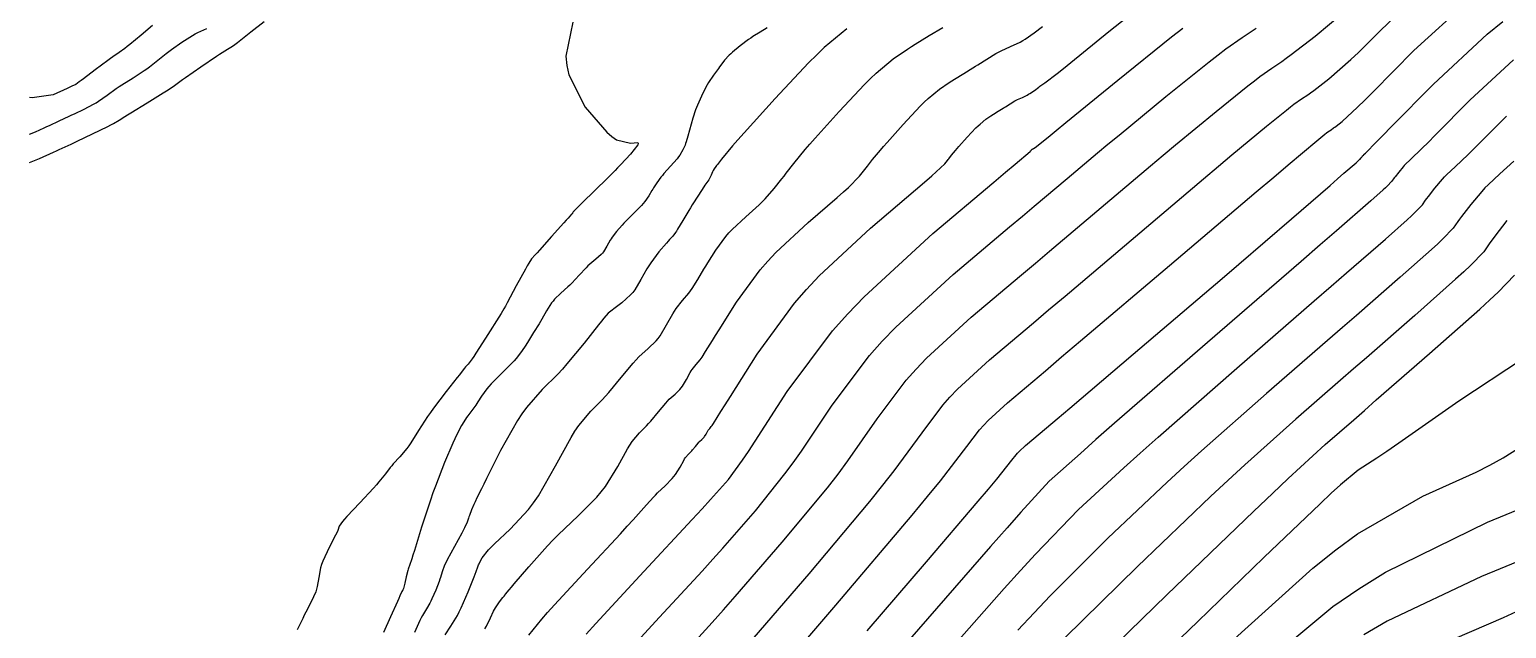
# Model space of a CAD drawing. Header units: metres. Extents: x 837117 to 838479, y 1189012 to 1191015.
# Drawn here: x 837476.5 to 837569.8, y 1190289.8 to 1190327.7 of the extents above; entities that cross this region are included whole.
import ezdxf

# ---------------------------------------------------------------- set-up
doc = ezdxf.new("R2010")
doc.units = ezdxf.units.M
doc.header["$LTSCALE"] = 0.3
doc.layers.add('COTAS 10', color=1, linetype='Continuous')
doc.layers.add('COTAS INT', color=252, linetype='Continuous')

msp = doc.modelspace()

# ---------------------------------------------------------------- linework, layer by layer
at = {"layer": 'COTAS 10'}
for points in [[(837484.286, 1190327.921), (837483.566, 1190327.32), (837482.842, 1190326.72), (837482.681, 1190326.592), (837482.538, 1190326.48), (837482.165, 1190326.213), (837481.776, 1190325.949), (837481.623, 1190325.839), (837481.45, 1190325.712), (837480.661, 1190325.121), (837479.914, 1190324.557), (837479.768, 1190324.448), (837479.648, 1190324.359), (837479.433, 1190324.205), (837479.188, 1190324.09), (837479.049, 1190324.025), (837478.88, 1190323.946), (837478.013, 1190323.539), (837476.689, 1190323.358), (837476.514, 1190323.382)], [(837528.136, 1190327.726), (837526.704, 1190326.532), (837526.228, 1190326.081), (837525.719, 1190325.577), (837523.595, 1190323.319), (837521.648, 1190321.151), (837521.25, 1190320.702), (837520.914, 1190320.32), (837520.209, 1190319.49), (837519.954, 1190319.153), (837519.901, 1190319.081), (837519.856, 1190319.019), (837519.757, 1190318.874), (837519.696, 1190318.76), (837519.675, 1190318.718), (837519.652, 1190318.67), (837519.554, 1190318.46), (837519.456, 1190318.255), (837519.433, 1190318.211), (837519.411, 1190318.173), (837519.347, 1190318.08), (837519.225, 1190317.913), (837519.167, 1190317.828), (837519.099, 1190317.725), (837518.765, 1190317.215), (837518.368, 1190316.588), (837518.259, 1190316.413), (837518.151, 1190316.237), (837517.768, 1190315.594), (837517.442, 1190315.05), (837517.369, 1190314.937), (837517.305, 1190314.839), (837517.138, 1190314.622), (837516.934, 1190314.399), (837516.846, 1190314.299), (837516.745, 1190314.181), (837516.266, 1190313.616), (837515.745, 1190312.937), (837515.618, 1190312.747), (837515.497, 1190312.557), (837515.122, 1190311.865), (837514.738, 1190311.216), (837514.612, 1190311.054), (837514.478, 1190310.898), (837513.922, 1190310.398), (837513.417, 1190310.023), (837513.314, 1190309.947), (837513.228, 1190309.883), (837513.05, 1190309.75), (837512.774, 1190309.426), (837512.626, 1190309.242), (837512.446, 1190309.016), (837511.537, 1190307.858), (837510.453, 1190306.538), (837510.163, 1190306.211), (837509.877, 1190305.9), (837508.884, 1190304.916), (837507.896, 1190303.791), (837507.615, 1190303.393), (837507.329, 1190302.956), (837506.267, 1190301.062), (837505.376, 1190299.299), (837505.198, 1190298.945), (837505.049, 1190298.65), (837504.76, 1190298.066), (837504.652, 1190297.825), (837504.618, 1190297.745), (837504.581, 1190297.66), (837504.433, 1190297.307), (837504.29, 1190296.951), (837504.257, 1190296.865), (837504.227, 1190296.784), (837504.143, 1190296.536), (837503.981, 1190296.171), (837503.903, 1190296.017), (837503.809, 1190295.84), (837503.35, 1190295.006), (837502.892, 1190294.16), (837502.8, 1190293.974), (837502.722, 1190293.809), (837502.565, 1190293.391), (837502.468, 1190293.044), (837502.428, 1190292.924), (837502.382, 1190292.794), (837502.17, 1190292.241), (837501.928, 1190291.683), (837501.864, 1190291.55), (837501.801, 1190291.426), (837501.581, 1190291.059), (837501.335, 1190290.642), (837501.255, 1190290.487), (837501.17, 1190290.316), (837500.82, 1190289.554)], [(837513.931, 1190287.958), (837516.309, 1190290.529), (837518.995, 1190293.446), (837519.666, 1190294.188), (837520.306, 1190294.902), (837522.356, 1190297.245), (837524.222, 1190299.583), (837524.746, 1190300.294), (837525.274, 1190301.033), (837527.205, 1190303.933), (837529.566, 1190307.075), (837530.363, 1190307.967), (837531.223, 1190308.868), (837534.85, 1190312.201), (837538.406, 1190315.196), (837539.222, 1190315.885), (837539.965, 1190316.512), (837542.039, 1190318.268), (837543.967, 1190319.885), (837544.618, 1190320.425), (837545.32, 1190321.005), (837548.279, 1190323.432), (837551.021, 1190325.642), (837551.586, 1190326.085), (837552.067, 1190326.455), (837553.102, 1190327.181), (837553.974, 1190327.759)], [(837570.23, 1190325.768), (837567.484, 1190323.219), (837565.29, 1190320.991), (837564.845, 1190320.543), (837564.471, 1190320.169), (837563.709, 1190319.431), (837563.415, 1190319.156), (837563.336, 1190319.074), (837563.258, 1190318.99), (837562.984, 1190318.664), (837562.754, 1190318.363), (837562.703, 1190318.295), (837562.657, 1190318.234), (837562.538, 1190318.065), (837562.285, 1190317.8), (837562.155, 1190317.678), (837561.999, 1190317.535), (837561.216, 1190316.841), (837559.056, 1190314.961), (837558.032, 1190314.071), (837556.822, 1190313.02), (837550.91, 1190307.889), (837545.045, 1190302.785), (837543.865, 1190301.752), (837542.877, 1190300.884), (837540.91, 1190299.121), (837539.124, 1190297.169), (837538.25, 1190296.182), (837537.212, 1190295), (837532.092, 1190289.121)], [(837570.811, 1190306.834), (837566.778, 1190304.183), (837562.983, 1190301.522), (837562.23, 1190301.003), (837561.606, 1190300.578), (837560.429, 1190299.828), (837559.311, 1190298.898), (837558.726, 1190298.36), (837558.02, 1190297.7), (837554.474, 1190294.301), (837550.307, 1190290.267), (837549.211, 1190289.206)]]:
    msp.add_lwpolyline(points, dxfattribs=at)
at = {"layer": 'COTAS INT'}
for points in [[(837508.037, 1190289.385), (837508.865, 1190290.397), (837509.236, 1190290.819), (837509.67, 1190291.304), (837511.75, 1190293.565), (837513.831, 1190295.808), (837514.265, 1190296.28), (837514.638, 1190296.688), (837515.472, 1190297.622), (837515.916, 1190298.12), (837516.043, 1190298.253), (837516.172, 1190298.384), (837516.654, 1190298.838), (837517.099, 1190299.287), (837517.205, 1190299.414), (837517.304, 1190299.543), (837517.599, 1190300.021), (837517.829, 1190300.441), (837517.887, 1190300.534), (837517.942, 1190300.616), (837518.122, 1190300.831), (837518.29, 1190300.997), (837518.338, 1190301.05), (837518.387, 1190301.105), (837518.57, 1190301.328), (837518.746, 1190301.54), (837518.79, 1190301.589), (837518.832, 1190301.633), (837518.969, 1190301.757), (837519.086, 1190301.868), (837519.116, 1190301.905), (837519.145, 1190301.944), (837519.241, 1190302.105), (837519.33, 1190302.269), (837519.356, 1190302.309), (837519.381, 1190302.346), (837519.475, 1190302.465), (837519.568, 1190302.575), (837519.592, 1190302.608), (837519.617, 1190302.642), (837519.7, 1190302.774), (837520.174, 1190303.53), (837520.444, 1190303.958), (837520.774, 1190304.48), (837522.467, 1190307.153), (837524.833, 1190310.378), (837525.587, 1190311.248), (837526.383, 1190312.108), (837529.617, 1190315.13), (837532.476, 1190317.55), (837533.036, 1190318.03), (837533.496, 1190318.428), (837534.319, 1190319.179), (837534.487, 1190319.393), (837534.533, 1190319.453), (837534.579, 1190319.512), (837534.743, 1190319.726), (837534.994, 1190320.031), (837535.095, 1190320.147), (837535.209, 1190320.278), (837535.732, 1190320.864), (837536.284, 1190321.451), (837536.417, 1190321.582), (837536.541, 1190321.699), (837536.913, 1190322.01), (837537.225, 1190322.223), (837537.395, 1190322.333), (837537.696, 1190322.517), (837537.993, 1190322.696), (837538.074, 1190322.746), (837538.155, 1190322.797), (837538.444, 1190322.983), (837538.738, 1190323.16), (837538.821, 1190323.205), (837538.905, 1190323.248), (837539.217, 1190323.387), (837539.527, 1190323.533), (837539.61, 1190323.579), (837539.692, 1190323.629), (837539.977, 1190323.83), (837540.248, 1190324.035), (837540.32, 1190324.087), (837540.392, 1190324.138), (837540.642, 1190324.302), (837541.409, 1190324.891), (837541.806, 1190325.209), (837542.284, 1190325.593), (837544.679, 1190327.54), (837547.173, 1190329.533)], [(837522.653, 1190285.709), (837527.441, 1190291.298), (837532.255, 1190296.981), (837533.23, 1190298.154), (837534.05, 1190299.153), (837535.716, 1190301.317), (837536.506, 1190302.369), (837536.774, 1190302.667), (837537.061, 1190302.969), (837538.276, 1190304.085), (837540.667, 1190306.108), (837541.697, 1190306.981), (837542.886, 1190307.991), (837548.511, 1190312.768), (837553.992, 1190317.421), (837555.091, 1190318.352), (837556.008, 1190319.129), (837557.808, 1190320.642), (837558.321, 1190321.055), (837558.427, 1190321.138), (837558.517, 1190321.207), (837558.71, 1190321.343), (837558.873, 1190321.451), (837558.944, 1190321.503), (837559.026, 1190321.564), (837559.413, 1190321.864), (837560.386, 1190322.77), (837560.837, 1190323.214), (837561.367, 1190323.741), (837563.936, 1190326.34), (837567.319, 1190329.417)], [(837476.514, 1190319.274), (837477.138, 1190319.528), (837478.035, 1190319.928), (837478.224, 1190320.012), (837478.386, 1190320.085), (837478.757, 1190320.254), (837479.146, 1190320.438), (837479.32, 1190320.521), (837479.523, 1190320.618), (837480.496, 1190321.083), (837481.459, 1190321.552), (837481.656, 1190321.651), (837481.823, 1190321.738), (837482.172, 1190321.939), (837482.535, 1190322.179), (837482.71, 1190322.289), (837482.918, 1190322.419), (837483.939, 1190323.048), (837484.954, 1190323.675), (837485.159, 1190323.804), (837485.33, 1190323.913), (837485.672, 1190324.146), (837486.003, 1190324.39), (837486.168, 1190324.507), (837486.364, 1190324.646), (837487.338, 1190325.323), (837488.314, 1190325.99), (837488.512, 1190326.121), (837488.678, 1190326.229), (837489.017, 1190326.428), (837489.325, 1190326.626), (837489.471, 1190326.734), (837489.645, 1190326.864), (837490.494, 1190327.525), (837491.34, 1190328.192)], [(837510.82, 1190328.14), (837510.394, 1190325.984), (837510.443, 1190325.399), (837510.564, 1190324.819), (837511.604, 1190322.766), (837512.965, 1190321.19), (837513.288, 1190320.911), (837513.588, 1190320.699), (837514.478, 1190320.501), (837514.925, 1190320.541), (837514.946, 1190320.48), (837514.922, 1190320.387), (837514.462, 1190319.792), (837513.857, 1190319.147), (837513.741, 1190319.023), (837513.647, 1190318.923), (837513.496, 1190318.761), (837513.491, 1190318.753), (837513.49, 1190318.751), (837513.488, 1190318.749), (837513.484, 1190318.741), (837513.287, 1190318.546), (837513.164, 1190318.427), (837513.012, 1190318.278), (837512.218, 1190317.505), (837511.416, 1190316.724), (837511.26, 1190316.571), (837511.132, 1190316.446), (837510.908, 1190316.221), (837510.873, 1190316.175), (837510.865, 1190316.162), (837510.856, 1190316.15), (837510.831, 1190316.103), (837510.804, 1190316.058), (837510.795, 1190316.047), (837510.785, 1190316.035), (837510.743, 1190315.998), (837510.521, 1190315.762), (837510.398, 1190315.626), (837510.248, 1190315.458), (837509.482, 1190314.596), (837508.717, 1190313.733), (837508.567, 1190313.565), (837508.444, 1190313.428), (837508.222, 1190313.19), (837508.046, 1190312.902), (837507.951, 1190312.735), (837507.837, 1190312.529), (837507.256, 1190311.467), (837506.678, 1190310.401), (837506.564, 1190310.194), (837506.471, 1190310.023), (837506.305, 1190309.723), (837505.319, 1190308.17), (837504.7, 1190307.21), (837504.57, 1190307.016), (837504.458, 1190306.853), (837504.206, 1190306.523), (837504.091, 1190306.406), (837504.065, 1190306.378), (837504.042, 1190306.352), (837503.982, 1190306.271), (837503.78, 1190306.002), (837503.667, 1190305.857), (837503.529, 1190305.681), (837502.826, 1190304.79), (837502.033, 1190303.748), (837501.839, 1190303.477), (837501.655, 1190303.214), (837501.083, 1190302.324), (837500.595, 1190301.558), (837500.465, 1190301.372), (837500.337, 1190301.198), (837499.89, 1190300.663), (837499.489, 1190300.219), (837499.389, 1190300.101), (837499.295, 1190299.986), (837498.995, 1190299.59), (837498.583, 1190299.078), (837498.417, 1190298.89), (837498.23, 1190298.681), (837497.368, 1190297.759), (837496.557, 1190296.891), (837496.402, 1190296.716), (837496.277, 1190296.569), (837496.076, 1190296.275), (837495.976, 1190296.003), (837495.914, 1190295.87), (837495.838, 1190295.712), (837495.44, 1190294.931), (837495.037, 1190294.065), (837494.958, 1190293.853), (837494.893, 1190293.654), (837494.775, 1190293.032), (837494.687, 1190292.468), (837494.641, 1190292.304), (837494.585, 1190292.137), (837494.306, 1190291.508), (837493.962, 1190290.841), (837493.865, 1190290.65), (837493.768, 1190290.457), (837493.411, 1190289.739)], [(837517.319, 1190287.649), (837519.629, 1190290.187), (837520.342, 1190290.99), (837521.088, 1190291.838), (837524.051, 1190295.263), (837526.9, 1190298.716), (837527.574, 1190299.581), (837528.199, 1190300.407), (837530.042, 1190303.061), (837531.879, 1190305.506), (837532.5, 1190306.2), (837533.169, 1190306.901), (837535.992, 1190309.495), (837539.16, 1190312.167), (837540.047, 1190312.917), (837540.939, 1190313.672), (837544.196, 1190316.434), (837547.309, 1190319.064), (837548.109, 1190319.734), (837548.883, 1190320.379), (837551.456, 1190322.502), (837553.454, 1190324.113), (837553.866, 1190324.436), (837554.217, 1190324.706), (837554.971, 1190325.235), (837555.607, 1190325.656), (837555.883, 1190325.858), (837556.202, 1190326.097), (837557.712, 1190327.265), (837559.526, 1190328.78)], [(837521.871, 1190288.773), (837525.746, 1190293.28), (837529.577, 1190297.848), (837530.402, 1190298.867), (837531.124, 1190299.78), (837532.879, 1190302.189), (837534.193, 1190303.937), (837534.637, 1190304.434), (837535.115, 1190304.935), (837537.134, 1190306.79), (837539.913, 1190309.137), (837540.872, 1190309.949), (837541.913, 1190310.831), (837546.354, 1190314.601), (837550.651, 1190318.243), (837551.6, 1190319.043), (837552.446, 1190319.754), (837554.632, 1190321.572), (837555.888, 1190322.584), (837556.146, 1190322.787), (837556.367, 1190322.956), (837556.841, 1190323.289), (837557.24, 1190323.554), (837557.413, 1190323.68), (837557.614, 1190323.83), (837558.563, 1190324.565), (837559.956, 1190325.775), (837560.437, 1190326.225), (837560.959, 1190326.725), (837563.186, 1190328.944)], [(837529.422, 1190289.66), (837533.171, 1190294.035), (837536.426, 1190297.86), (837537.067, 1190298.62), (837537.593, 1190299.25), (837538.553, 1190300.445), (837538.82, 1190300.8), (837538.91, 1190300.901), (837539.008, 1190301.003), (837539.418, 1190301.38), (837540.738, 1190302.499), (837541.409, 1190303.068), (837542.213, 1190303.751), (837546.22, 1190307.154), (837550.716, 1190310.986), (837551.829, 1190311.938), (837552.885, 1190312.843), (837556.22, 1190315.72), (837558.645, 1190317.825), (837559.127, 1190318.243), (837559.527, 1190318.591), (837560.288, 1190319.252), (837560.473, 1190319.417), (837560.51, 1190319.451), (837560.541, 1190319.479), (837560.601, 1190319.542), (837560.629, 1190319.582), (837560.64, 1190319.597), (837560.652, 1190319.613), (837560.706, 1190319.684), (837560.771, 1190319.761), (837560.789, 1190319.781), (837560.808, 1190319.8), (837560.878, 1190319.865), (837561.579, 1190320.572), (837561.997, 1190320.996), (837562.51, 1190321.518), (837565.171, 1190324.23), (837568.575, 1190327.388), (837569.557, 1190328.193)], [(837476.514, 1190321.06), (837476.894, 1190321.214), (837477.447, 1190321.463), (837477.607, 1190321.536), (837477.77, 1190321.611), (837478.385, 1190321.896), (837479.013, 1190322.192), (837479.185, 1190322.273), (837479.355, 1190322.354), (837479.964, 1190322.644), (837480.554, 1190322.955), (837480.712, 1190323.05), (837480.869, 1190323.147), (837481.416, 1190323.53), (837481.992, 1190323.945), (837482.166, 1190324.064), (837482.347, 1190324.184), (837483.052, 1190324.631), (837483.746, 1190325.078), (837483.92, 1190325.198), (837484.086, 1190325.317), (837484.619, 1190325.733), (837485.144, 1190326.156), (837485.306, 1190326.278), (837485.473, 1190326.404), (837486.137, 1190326.877), (837486.809, 1190327.308), (837486.983, 1190327.407), (837487.151, 1190327.497), (837487.714, 1190327.747)], [(837523.107, 1190327.788), (837522.666, 1190327.517), (837522.197, 1190327.23), (837522.061, 1190327.138), (837521.922, 1190327.041), (837521.395, 1190326.646), (837520.912, 1190326.245), (837520.801, 1190326.144), (837520.699, 1190326.047), (837520.412, 1190325.734), (837520.168, 1190325.417), (837520.094, 1190325.318), (837520.016, 1190325.214), (837519.711, 1190324.798), (837519.396, 1190324.322), (837519.312, 1190324.18), (837519.229, 1190324.034), (837518.942, 1190323.471), (837518.691, 1190322.898), (837518.631, 1190322.746), (837518.576, 1190322.597), (837518.41, 1190322.083), (837518.092, 1190320.944), (837517.977, 1190320.567), (837517.944, 1190320.47), (837517.91, 1190320.376), (837517.782, 1190320.063), (837517.582, 1190319.728), (837517.502, 1190319.621), (837517.413, 1190319.506), (837517.002, 1190319.04), (837516.577, 1190318.568), (837516.478, 1190318.451), (837516.388, 1190318.34), (837516.131, 1190317.988), (837515.929, 1190317.671), (837515.874, 1190317.582), (837515.82, 1190317.493), (837515.626, 1190317.167), (837515.364, 1190316.798), (837515.267, 1190316.682), (837515.158, 1190316.559), (837514.678, 1190316.063), (837514.175, 1190315.562), (837514.053, 1190315.435), (837513.939, 1190315.314), (837513.587, 1190314.919), (837513.309, 1190314.556), (837513.241, 1190314.455), (837513.177, 1190314.353), (837512.977, 1190313.984), (837512.763, 1190313.631), (837512.691, 1190313.541), (837512.612, 1190313.453), (837512.281, 1190313.16), (837511.893, 1190312.837), (837511.779, 1190312.73), (837511.662, 1190312.616), (837511.217, 1190312.141), (837510.76, 1190311.651), (837510.636, 1190311.526), (837510.513, 1190311.407), (837510.076, 1190311.019), (837509.675, 1190310.633), (837509.575, 1190310.514), (837509.478, 1190310.391), (837509.168, 1190309.904), (837508.871, 1190309.375), (837508.784, 1190309.226), (837508.694, 1190309.075), (837508.35, 1190308.518), (837508.016, 1190307.99), (837507.851, 1190307.731), (837507.593, 1190307.324), (837507.256, 1190306.886), (837507.127, 1190306.74), (837506.982, 1190306.584), (837506.328, 1190305.931), (837505.674, 1190305.274), (837505.529, 1190305.115), (837505.4, 1190304.966), (837505.063, 1190304.51), (837504.825, 1190304.133), (837504.758, 1190304.034), (837504.69, 1190303.937), (837504.44, 1190303.603), (837504.187, 1190303.263), (837504.117, 1190303.161), (837504.047, 1190303.057), (837503.794, 1190302.654), (837503.477, 1190302.037), (837503.366, 1190301.798), (837503.245, 1190301.529), (837502.725, 1190300.31), (837502.147, 1190298.822), (837501.989, 1190298.383), (837501.832, 1190297.933), (837501.274, 1190296.211), (837500.82, 1190294.747), (837500.729, 1190294.46), (837500.653, 1190294.225), (837500.505, 1190293.801), (837500.444, 1190293.635), (837500.424, 1190293.563), (837500.402, 1190293.478), (837500.309, 1190293.077), (837500.219, 1190292.674), (837500.199, 1190292.588), (837500.18, 1190292.514), (837500.128, 1190292.341), (837500.089, 1190292.252), (837500.079, 1190292.231), (837500.069, 1190292.211), (837500.034, 1190292.152), (837499.903, 1190291.877), (837499.832, 1190291.72), (837499.746, 1190291.529), (837499.313, 1190290.55), (837498.874, 1190289.558)], [(837502.768, 1190289.407), (837503.128, 1190289.966), (837503.532, 1190290.642), (837503.649, 1190290.869), (837503.767, 1190291.114), (837504.212, 1190292.141), (837504.584, 1190293.075), (837504.657, 1190293.26), (837504.716, 1190293.414), (837504.82, 1190293.705), (837504.875, 1190293.845), (837504.904, 1190293.903), (837504.938, 1190293.97), (837505.107, 1190294.281), (837505.505, 1190294.782), (837505.682, 1190294.968), (837505.888, 1190295.174), (837506.876, 1190296.091), (837508.03, 1190297.342), (837508.341, 1190297.76), (837508.648, 1190298.209), (837509.727, 1190300.088), (837510.711, 1190301.885), (837510.959, 1190302.283), (837511.196, 1190302.637), (837511.963, 1190303.554), (837512.681, 1190304.266), (837512.888, 1190304.491), (837513.097, 1190304.727), (837513.881, 1190305.681), (837514.633, 1190306.59), (837514.822, 1190306.799), (837515.003, 1190306.988), (837515.587, 1190307.517), (837516.089, 1190307.993), (837516.217, 1190308.149), (837516.341, 1190308.316), (837516.75, 1190309.008), (837517.135, 1190309.706), (837517.244, 1190309.878), (837517.353, 1190310.04), (837517.755, 1190310.545), (837518.151, 1190311.018), (837518.256, 1190311.159), (837518.36, 1190311.305), (837518.718, 1190311.871), (837519.104, 1190312.519), (837519.225, 1190312.717), (837519.352, 1190312.923), (837519.862, 1190313.736), (837520.485, 1190314.586), (837520.683, 1190314.815), (837520.893, 1190315.041), (837521.745, 1190315.837), (837522.584, 1190316.585), (837522.787, 1190316.781), (837522.976, 1190316.972), (837523.55, 1190317.623), (837524.035, 1190318.243), (837524.168, 1190318.415), (837524.301, 1190318.586), (837524.778, 1190319.207), (837525.505, 1190320.09), (837525.796, 1190320.427), (837526.126, 1190320.804), (837527.64, 1190322.501), (837529.241, 1190324.201), (837529.624, 1190324.581), (837529.983, 1190324.921), (837531.061, 1190325.82), (837531.964, 1190326.436), (837532.21, 1190326.597), (837532.455, 1190326.755), (837533.329, 1190327.29), (837534.187, 1190327.807)], [(837505.277, 1190289.8), (837505.375, 1190289.969), (837505.63, 1190290.487), (837505.825, 1190290.911), (837505.886, 1190291.022), (837505.949, 1190291.129), (837506.198, 1190291.492), (837506.414, 1190291.77), (837506.456, 1190291.824), (837506.49, 1190291.868), (837506.549, 1190291.945), (837506.558, 1190291.958), (837506.561, 1190291.961), (837506.564, 1190291.965), (837506.576, 1190291.978), (837506.809, 1190292.254), (837506.952, 1190292.423), (837507.129, 1190292.632), (837508.049, 1190293.723), (837509.221, 1190295.038), (837509.557, 1190295.389), (837509.898, 1190295.734), (837511.169, 1190296.933), (837512.344, 1190298.118), (837512.624, 1190298.455), (837512.885, 1190298.795), (837513.663, 1190300.054), (837514.27, 1190301.163), (837514.423, 1190301.408), (837514.569, 1190301.627), (837515.042, 1190302.192), (837515.485, 1190302.632), (837515.613, 1190302.77), (837515.742, 1190302.916), (837516.226, 1190303.504), (837516.689, 1190304.065), (837516.806, 1190304.194), (837516.917, 1190304.311), (837517.278, 1190304.637), (837517.587, 1190304.931), (837517.667, 1190305.027), (837517.743, 1190305.13), (837517.995, 1190305.556), (837518.233, 1190305.987), (837518.3, 1190306.093), (837518.367, 1190306.193), (837518.615, 1190306.505), (837518.859, 1190306.797), (837518.924, 1190306.884), (837518.988, 1190306.974), (837519.209, 1190307.322), (837519.639, 1190308.024), (837519.834, 1190308.337), (837520.063, 1190308.702), (837521.164, 1190310.445), (837522.659, 1190312.482), (837523.135, 1190313.032), (837523.638, 1190313.575), (837525.681, 1190315.484), (837527.53, 1190317.067), (837527.911, 1190317.406), (837528.236, 1190317.7), (837528.934, 1190318.401), (837529.261, 1190318.818), (837529.351, 1190318.934), (837529.44, 1190319.049), (837529.761, 1190319.467), (837530.25, 1190320.06), (837530.445, 1190320.287), (837530.667, 1190320.541), (837531.686, 1190321.682), (837532.763, 1190322.826), (837533.021, 1190323.081), (837533.262, 1190323.31), (837533.987, 1190323.915), (837534.594, 1190324.329), (837534.76, 1190324.438), (837534.925, 1190324.544), (837535.513, 1190324.904), (837536.09, 1190325.251), (837536.248, 1190325.349), (837536.406, 1190325.448), (837536.97, 1190325.811), (837537.541, 1190326.156), (837537.704, 1190326.243), (837537.868, 1190326.326), (837538.475, 1190326.598), (837539.079, 1190326.882), (837539.24, 1190326.972), (837539.4, 1190327.068), (837539.955, 1190327.459), (837540.482, 1190327.86)], [(837511.662, 1190289.467), (837512.271, 1190290.135), (837515.3, 1190293.41), (837518.361, 1190296.705), (837518.99, 1190297.386), (837519.524, 1190297.967), (837520.661, 1190299.227), (837521.544, 1190300.451), (837521.918, 1190301.008), (837522.348, 1190301.66), (837524.369, 1190304.805), (837527.229, 1190308.624), (837528.188, 1190309.701), (837529.22, 1190310.786), (837533.554, 1190314.777), (837537.422, 1190318.033), (837538.161, 1190318.655), (837538.755, 1190319.156), (837539.704, 1190319.957), (837539.713, 1190319.968), (837539.715, 1190319.971), (837539.717, 1190319.975), (837539.726, 1190319.986), (837539.739, 1190320.002), (837539.744, 1190320.008), (837539.75, 1190320.014), (837539.777, 1190320.045), (837539.806, 1190320.076), (837539.813, 1190320.082), (837539.82, 1190320.089), (837539.839, 1190320.105), (837539.855, 1190320.116), (837539.86, 1190320.119), (837539.864, 1190320.122), (837539.88, 1190320.131), (837539.895, 1190320.141), (837539.9, 1190320.143), (837539.904, 1190320.146), (837539.919, 1190320.156), (837539.934, 1190320.165), (837539.939, 1190320.167), (837539.959, 1190320.177), (837539.975, 1190320.184), (837539.98, 1190320.187), (837539.984, 1190320.189), (837539.999, 1190320.2), (837540.013, 1190320.21), (837540.017, 1190320.213), (837540.02, 1190320.216), (837540.033, 1190320.224), (837540.84, 1190320.882), (837541.345, 1190321.293), (837541.971, 1190321.804), (837545.246, 1190324.479), (837548.641, 1190327.215), (837549.341, 1190327.764)], [(837533.647, 1190287.327), (837538.073, 1190292.352), (837539.103, 1190293.491), (837540.05, 1190294.521), (837542.767, 1190297.327), (837545.619, 1190299.973), (837546.65, 1190300.901), (837547.787, 1190301.914), (837552.767, 1190306.277), (837557.651, 1190310.518), (837558.728, 1190311.454), (837559.685, 1190312.286), (837562.145, 1190314.429), (837563.524, 1190315.653), (837563.8, 1190315.906), (837564.03, 1190316.121), (837564.476, 1190316.588), (837564.685, 1190316.885), (837564.766, 1190316.994), (837564.856, 1190317.114), (837565.262, 1190317.644), (837565.744, 1190318.219), (837565.882, 1190318.368), (837566.022, 1190318.512), (837566.541, 1190318.997), (837567.363, 1190319.767), (837567.694, 1190320.091), (837568.069, 1190320.463), (837569.797, 1190322.209)], [(837570.255, 1190319.364), (837569.372, 1190318.563), (837568.628, 1190317.868), (837568.428, 1190317.661), (837568.231, 1190317.447), (837567.54, 1190316.624), (837566.958, 1190315.865), (837566.829, 1190315.693), (837566.713, 1190315.537), (837566.414, 1190315.111), (837565.775, 1190314.442), (837565.445, 1190314.133), (837565.05, 1190313.771), (837563.074, 1190312.017), (837560.313, 1190309.61), (837559.424, 1190308.836), (837558.481, 1190308.016), (837554.624, 1190304.666), (837550.529, 1190301.042), (837549.436, 1190300.05), (837548.361, 1190299.062), (837544.624, 1190295.534), (837540.976, 1190291.872), (837539.957, 1190290.8), (837538.933, 1190289.704)], [(837569.819, 1190315.603), (837569.06, 1190314.616), (837568.892, 1190314.391), (837568.742, 1190314.189), (837568.351, 1190313.633), (837567.519, 1190312.763), (837567.091, 1190312.361), (837566.576, 1190311.889), (837564.002, 1190309.605), (837560.942, 1190306.934), (837560.121, 1190306.219), (837559.311, 1190305.514), (837556.481, 1190303.054), (837553.271, 1190300.171), (837552.221, 1190299.198), (837551.102, 1190298.151), (837546.481, 1190293.74), (837541.902, 1190289.224)], [(837542.828, 1190286.575), (837548.338, 1190291.946), (837553.844, 1190297.24), (837555.007, 1190298.347), (837556.013, 1190299.299), (837558.338, 1190301.442), (837560.141, 1190303.011), (837560.817, 1190303.601), (837561.57, 1190304.259), (837564.931, 1190307.193), (837568.102, 1190310.007), (837568.736, 1190310.588), (837569.264, 1190311.084), (837570.289, 1190312.156)], [(837551.55, 1190288.187), (837557.563, 1190293.621), (837559.015, 1190294.781), (837560.374, 1190295.79), (837564.51, 1190298.187), (837567.872, 1190299.697), (837568.742, 1190300.147), (837569.586, 1190300.61), (837572.416, 1190302.399)], [(837553.243, 1190286.546), (837558.816, 1190291.199), (837560.459, 1190292.32), (837562.144, 1190293.367), (837568.592, 1190296.546), (837574.137, 1190298.816)], [(837573.645, 1190295.344), (837568.203, 1190293.109), (837562.26, 1190290.28), (837560.785, 1190289.409)], [(837565.46, 1190288.725), (837569.594, 1190290.507), (837570.689, 1190291.023)]]:
    msp.add_lwpolyline(points, dxfattribs=at)

doc.saveas('drawing.dxf')
